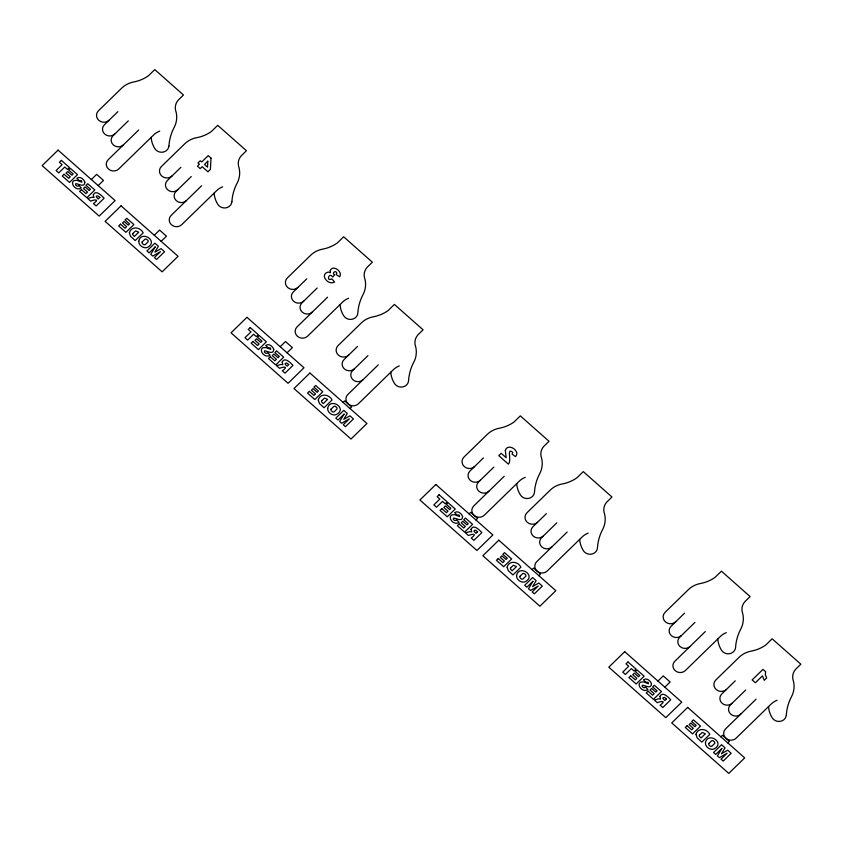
<?xml version="1.0" encoding="UTF-8"?>
<svg xmlns="http://www.w3.org/2000/svg" width="843" height="843" viewBox="0 0 843 843"><rect width="100%" height="100%" fill="white"/><g stroke="black" fill="none" stroke-linecap="round" stroke-linejoin="round"><path stroke-width="1.26" d="M117.904 111.624L104.384 124.796A7.113 6.565 9.7 0 0 104.764 134.1A7.113 6.565 9.7 0 0 114.785 134.005M128.315 120.834L113.036 135.712A7.081 6.544 9.7 0 0 113.405 144.985A7.081 6.544 9.7 0 0 123.405 144.891M138.673 130.012L108.189 159.706A7.187 6.628 9.7 0 0 108.568 169.106A7.187 6.628 9.7 0 0 118.705 169.011L153.711 134.901A18.188 16.797 9.7 0 1 159.706 131.097M91.329 179.527L96.639 174.343L103.499 180.423L98.188 185.597M180.866 167.357L167.346 180.528A7.113 6.565 9.7 0 0 167.715 189.833A7.113 6.565 9.7 0 0 177.747 189.738M191.266 176.566L175.997 191.445A7.081 6.544 9.7 0 0 176.366 200.718A7.081 6.544 9.7 0 0 186.356 200.623M201.635 185.734L171.15 215.429A7.187 6.628 9.7 0 0 171.529 224.839A7.187 6.628 9.7 0 0 181.656 224.733L216.672 190.634A18.188 16.797 9.7 0 1 222.668 186.819M154.28 235.25L159.59 230.076L166.461 236.156L161.15 241.33M306.789 278.812L293.269 291.984A7.113 6.565 9.7 0 0 293.638 301.288A7.113 6.565 9.7 0 0 303.67 301.193M317.189 288.021L301.91 302.9A7.081 6.544 9.7 0 0 302.289 312.173A7.081 6.544 9.7 0 0 312.279 312.079M327.558 297.2L297.073 326.894A7.187 6.628 9.7 0 0 297.453 336.294A7.187 6.628 9.7 0 0 307.579 336.199L342.585 302.089A18.188 16.797 9.7 0 1 348.58 298.285M280.203 346.715L285.514 341.531L292.384 347.611L287.073 352.796M357.527 346.441L344.007 359.613A7.113 6.565 9.7 0 0 344.376 368.928A7.113 6.565 9.7 0 0 354.408 368.823M367.927 355.651L352.648 370.541A7.081 6.544 9.7 0 0 353.027 379.814A7.081 6.544 9.7 0 0 363.017 379.708M378.296 364.829L347.811 394.524A7.187 6.628 9.7 0 0 348.191 403.923A7.187 6.628 9.7 0 0 358.317 403.829L393.333 369.719A18.188 16.797 9.7 0 1 399.319 365.915M343.164 402.438L344.755 400.889L351.626 406.969L350.024 408.518M483.439 457.907L469.92 471.079A7.113 6.565 9.7 0 0 470.299 480.384A7.113 6.565 9.7 0 0 480.331 480.289M493.85 467.117L478.571 481.996A7.081 6.544 9.7 0 0 478.94 491.269A7.081 6.544 9.7 0 0 488.94 491.174M504.209 476.284L473.734 505.99A7.187 6.628 9.7 0 0 474.103 515.389A7.187 6.628 9.7 0 0 484.24 515.284L519.246 481.184A18.188 16.797 9.7 0 1 525.242 477.37M469.077 513.903L470.668 512.344L477.538 518.424L475.947 519.983M546.401 513.629L532.881 526.801A7.113 6.565 9.7 0 0 533.25 536.116A7.113 6.565 9.7 0 0 543.282 536.011M556.812 522.839L541.533 537.729A7.081 6.544 9.7 0 0 541.901 547.002A7.081 6.544 9.7 0 0 551.891 546.896M567.17 532.017L536.685 561.712A7.187 6.628 9.7 0 0 537.065 571.111A7.187 6.628 9.7 0 0 547.202 571.017L582.207 536.907A18.188 16.797 9.7 0 1 588.203 533.103M532.038 569.626L533.63 568.077L540.5 574.157L538.909 575.706M684.537 613.188L671.017 626.36A7.113 6.565 9.7 0 0 671.397 635.675A7.113 6.565 9.7 0 0 681.418 635.569M694.948 622.397L679.669 637.276A7.081 6.544 9.7 0 0 680.038 646.549A7.081 6.544 9.7 0 0 690.038 646.455M705.306 631.576L674.821 661.27A7.187 6.628 9.7 0 0 675.201 670.67A7.187 6.628 9.7 0 0 685.338 670.575L720.343 636.465A18.188 16.797 9.7 0 1 726.339 632.661M657.951 681.091L663.272 675.917L670.132 681.987L664.821 687.171M735.286 680.817L721.756 694A7.113 6.565 9.7 0 0 722.135 703.304A7.113 6.565 9.7 0 0 732.167 703.199M745.686 690.027L730.407 704.917A7.081 6.544 9.7 0 0 730.776 714.19A7.081 6.544 9.7 0 0 740.776 714.084M756.045 699.205L725.57 728.9A7.187 6.628 9.7 0 0 725.939 738.31A7.187 6.628 9.7 0 0 736.076 738.205L771.082 704.095A18.188 16.797 9.7 0 1 777.077 700.291M720.913 736.814L722.504 735.265L729.374 741.345L727.783 742.894M726.455 689.426A7.281 6.723 9.7 0 1 716.192 689.521A7.281 6.723 9.7 0 1 715.802 679.995L739.174 657.234A23.372 21.581 9.7 0 1 751.124 651.154A36.512 33.709 9.7 0 0 765.855 644.937L772.156 638.804L800.85 664.2L795.75 669.173A13.182 12.171 9.7 0 0 792.905 679.321A25.301 23.362 9.7 0 1 791.556 696.571A53.32 49.221 9.7 0 0 786.308 715.285M786.287 715.285A7.587 7.007 9.7 0 1 780.428 721.313A7.587 7.007 9.7 0 1 772.262 717.888A26.807 24.753 9.7 0 1 768.531 706.582M675.707 621.786A7.281 6.723 9.7 0 1 665.443 621.892A7.281 6.723 9.7 0 1 665.064 612.366L688.425 589.605A23.372 21.581 9.7 0 1 700.385 583.514A36.512 33.709 9.7 0 0 715.117 577.307L721.408 571.164L750.112 596.57L745.012 601.533A13.182 12.171 9.7 0 0 742.167 611.691A25.301 23.362 9.7 0 1 740.818 628.931A53.32 49.221 9.7 0 0 735.57 647.656A7.587 7.007 9.7 0 1 729.68 653.683A7.587 7.007 9.7 0 1 721.524 650.259A26.807 24.753 9.7 0 1 717.793 638.952M537.571 522.239A7.281 6.723 9.7 0 1 527.307 522.333A7.281 6.723 9.7 0 1 526.928 512.807L550.289 490.046A23.372 21.581 9.7 0 1 562.239 483.966A36.512 33.709 9.7 0 0 576.981 477.749L583.272 471.606L611.976 497.012L606.876 501.985A13.182 12.171 9.7 0 0 604.031 512.133A25.301 23.362 9.7 0 1 602.682 529.372A53.32 49.221 9.7 0 0 597.434 548.098A7.587 7.007 9.7 0 1 591.544 554.125A7.587 7.007 9.7 0 1 583.388 550.7A26.807 24.753 9.7 0 1 579.657 539.394M474.62 466.506A7.281 6.723 9.7 0 1 464.345 466.611A7.281 6.723 9.7 0 1 463.966 457.085L487.338 434.324A23.372 21.581 9.7 0 1 499.288 428.233A36.512 33.709 9.7 0 0 514.019 422.016L520.321 415.884L549.014 441.279L543.914 446.253A13.182 12.171 9.7 0 0 541.069 456.4A25.301 23.362 9.7 0 1 539.72 473.65A53.32 49.221 9.7 0 0 534.473 492.375A7.587 7.007 9.7 0 1 528.593 498.392A7.587 7.007 9.7 0 1 520.426 494.967A26.807 24.753 9.7 0 1 516.696 483.661M348.696 355.051A7.281 6.723 9.7 0 1 338.433 355.145A7.281 6.723 9.7 0 1 338.054 345.619L361.415 322.858A23.372 21.581 9.7 0 1 373.365 316.778A36.512 33.709 9.7 0 0 388.096 310.561L394.398 304.418L423.091 329.824L417.991 334.787A13.182 12.171 9.7 0 0 415.156 344.945A25.301 23.362 9.7 0 1 413.797 362.184A53.32 49.221 9.7 0 0 408.549 380.91A7.587 7.007 9.7 0 1 402.669 386.937A7.587 7.007 9.7 0 1 394.513 383.512A26.807 24.753 9.7 0 1 390.783 372.206M297.958 287.41A7.281 6.723 9.7 0 1 287.695 287.516A7.281 6.723 9.7 0 1 287.305 277.99L310.677 255.229A23.372 21.581 9.7 0 1 322.627 249.138A36.512 33.709 9.7 0 0 337.358 242.921L343.659 236.788L372.353 262.194L367.253 267.157A13.182 12.171 9.7 0 0 364.408 277.315A25.301 23.362 9.7 0 1 363.059 294.555A53.32 49.221 9.7 0 0 357.811 313.28A7.587 7.007 9.7 0 1 351.931 319.297A7.587 7.007 9.7 0 1 343.765 315.872A26.807 24.753 9.7 0 1 340.035 304.576M109.084 120.222A7.281 6.723 9.7 0 1 98.81 120.328A7.281 6.723 9.7 0 1 98.431 110.802L121.792 88.041A23.372 21.581 9.7 0 1 133.752 81.95A36.512 33.709 9.7 0 0 148.484 75.733L154.785 69.6L183.479 95.006L178.379 99.969A13.182 12.171 9.7 0 0 175.534 110.117A25.301 23.362 9.7 0 1 174.185 127.367A53.32 49.221 9.7 0 0 168.937 146.092M151.16 137.388A26.807 24.753 9.7 0 0 154.891 148.684A7.587 7.007 9.7 0 0 163.057 152.109A7.587 7.007 9.7 0 0 168.916 146.092M172.035 175.955A7.281 6.723 9.7 0 1 161.772 176.061A7.281 6.723 9.7 0 1 161.392 166.535L184.754 143.774A23.372 21.581 9.7 0 1 196.704 137.683A36.512 33.709 9.7 0 0 211.435 131.466L217.736 125.333L246.441 150.728L241.34 155.702A13.182 12.171 9.7 0 0 238.495 165.85A25.301 23.362 9.7 0 1 237.146 183.1A53.32 49.221 9.7 0 0 231.899 201.814M214.122 193.11A26.807 24.753 9.7 0 0 217.852 204.417A7.587 7.007 9.7 0 0 226.008 207.842A7.587 7.007 9.7 0 0 231.878 201.814M84.88 182.204C84.627 188.094 78.452 183.595 75.68 183.679L75.596 185.017L76.829 186.008A1.781 1.644 9.7 0 0 78.273 185.924L78.894 185.544L81.276 187.915C77.862 190.897 72.287 186.809 72.487 182.847A3.73 3.446 9.7 0 1 74.152 180.539L76.945 180.328L81.855 182.183L81.55 180.75L79.221 180.602L76.861 178.263C79.885 175.839 83.984 179.18 84.88 182.204M273.754 349.392C273.501 355.282 267.326 350.783 264.554 350.867L264.481 352.205L265.714 353.196A1.781 1.644 9.7 0 0 267.147 353.112L267.779 352.732L270.15 355.103C266.736 358.085 261.161 353.997 261.362 350.035A3.73 3.446 9.7 0 1 263.027 347.727L265.819 347.516L270.74 349.381L270.434 347.948L268.106 347.79L265.735 345.451C268.769 343.027 272.869 346.378 273.754 349.392M462.628 516.58C462.375 522.47 456.211 517.971 453.429 518.055L453.355 519.393L454.588 520.384A1.781 1.644 9.7 0 0 456.021 520.3L456.653 519.92L459.035 522.291C455.61 525.273 450.046 521.185 450.246 517.223A3.73 3.446 9.7 0 1 451.901 514.915L454.704 514.704L459.614 516.569L459.309 515.136L456.98 514.978L454.619 512.639C457.644 510.215 461.743 513.566 462.628 516.58M651.502 683.768C651.26 689.669 645.085 685.159 642.313 685.243L642.229 686.592L643.462 687.572A1.781 1.644 9.7 0 0 644.906 687.488L645.527 687.108L647.909 689.479C644.495 692.461 638.92 688.373 639.12 684.411A3.73 3.446 9.7 0 1 640.785 682.103L643.578 681.892L648.488 683.757L648.183 682.324L645.854 682.166L643.494 679.827C646.518 677.403 650.617 680.754 651.502 683.768M330.182 270.635L330.424 272.679L328.18 272.047L325.725 273.132A5.216 4.816 9.7 0 0 324.355 276.63C325.208 280.856 330.53 284.523 334.618 282.057L331.826 278.864C325.746 282.173 329.128 271.32 332.7 277.041L334.639 274.839L334.197 274.512A1.981 1.823 9.7 0 1 333.607 272.552L335.071 271.53L336.22 272.004L336.81 273.121L336.188 274.618L339.697 276.789C343.122 271.678 332.69 264.165 330.182 270.635M129.379 232.826L130.57 236.356L135.207 240.561L143.184 232.794C140.275 226.925 131.192 225.766 129.379 232.826M318.254 400.014L319.455 403.544L324.091 407.749L332.058 399.982C329.16 394.113 320.066 392.954 318.254 400.014M505.336 450.552L506.158 457.696L501.195 453.302L498.793 455.652L508.329 464.093C512.144 461.247 506.085 446.748 512.818 452.396L512.091 454.082L515.516 456.664L516.359 455.346A4.363 4.025 9.7 0 0 516.432 451.869C514.673 447.528 506.843 444.472 505.336 450.552M507.138 567.202L508.329 570.732L512.966 574.937L520.932 567.17C518.034 561.301 508.94 560.142 507.138 567.202M696.012 734.39L697.203 737.92L701.84 742.125L709.817 734.369C706.908 728.5 697.825 727.33 696.012 734.39M207.81 161.192L207.526 167.167L204.47 164.448L207.81 161.192M138.789 241.256C138.526 244.66 141.951 247.536 145.144 247.779A5.448 5.026 9.7 0 0 148.126 246.967C158.505 240.761 140.897 229.886 138.789 241.256M211.003 158.094L210.402 169.443L207.968 171.814L202.172 166.682L200.191 168.621L197.42 166.166L199.401 164.227L197.968 162.962L200.255 160.728L201.698 162.004L208.221 155.639L211.003 158.094M327.674 408.444C327.4 411.848 330.825 414.724 334.018 414.967A5.448 5.026 9.7 0 0 337 414.155C347.379 407.949 329.782 397.074 327.674 408.444M516.548 575.632C516.274 579.036 519.699 581.912 522.902 582.155A5.448 5.026 9.7 0 0 525.874 581.343C536.253 575.137 518.656 564.262 516.548 575.632M705.422 742.82C705.159 746.234 708.584 749.1 711.777 749.343A5.448 5.026 9.7 0 0 714.748 748.531C725.138 742.325 707.53 731.45 705.422 742.82M93.299 194.891L93.973 197.525L92.15 197.23L87.683 198.495L90.686 201.15C94.195 199.591 100.264 198.779 93.468 203.616L96.134 205.966L104.1 198.21C101.887 195.892 95.849 189.253 93.299 194.891M282.184 362.079L282.858 364.713L281.025 364.418L276.567 365.683L279.56 368.338C283.079 366.779 289.149 365.967 282.342 370.804L285.008 373.154L292.974 365.398C290.772 363.08 284.723 356.441 282.184 362.079M471.058 529.267L471.732 531.901L469.899 531.606L465.441 532.871L468.445 535.526C471.954 533.967 478.023 533.155 471.226 537.992L473.882 540.352L481.859 532.586C479.646 530.268 473.608 523.629 471.058 529.267M659.932 696.455L660.606 699.089L658.783 698.794L654.316 700.059L657.319 702.714C660.828 701.155 666.897 700.343 660.101 705.18L662.767 707.54L670.733 699.774C668.52 697.456 662.482 690.817 659.932 696.455M142.119 241.973L142.193 243.332L143.7 244.66A2.118 1.949 9.7 0 0 145.186 244.67L148.052 241.878A2.15 1.981 9.7 0 0 147.978 240.497L146.503 239.191A2.139 1.981 9.7 0 0 145.028 239.17L142.119 241.973M331.004 409.161L331.078 410.52L332.585 411.848A2.118 1.949 9.7 0 0 334.06 411.858L336.926 409.066A2.15 1.981 9.7 0 0 336.852 407.685L335.377 406.389A2.139 1.981 9.7 0 0 333.902 406.358L331.004 409.161M519.878 576.349L519.952 577.708L521.459 579.036A2.118 1.949 9.7 0 0 522.945 579.046L525.8 576.254A2.15 1.981 9.7 0 0 525.726 574.884L524.262 573.577A2.139 1.981 9.7 0 0 522.786 573.546L519.878 576.349M708.752 743.537L708.826 744.896L710.333 746.224A2.118 1.949 9.7 0 0 711.819 746.234L714.685 743.442A2.15 1.981 9.7 0 0 714.611 742.072L713.136 740.765A2.139 1.981 9.7 0 0 711.661 740.734L708.752 743.537M765.592 671.723L765.318 674.6L766.677 677.972L764.253 680.333L762.451 675.875L755.37 682.767L752.156 679.922L762.968 669.395L765.592 671.723M132.751 233.595L132.709 234.66L134.364 236.451L138.726 232.204L135.639 230.877L132.751 233.595M321.626 400.783L321.583 401.848L323.248 403.639L327.6 399.392L324.513 398.065L321.626 400.783M510.51 567.971L510.458 569.036L512.122 570.827L516.474 566.58L513.398 565.253L510.51 567.971M699.384 735.159L699.342 736.224L700.997 738.015L705.359 733.779L702.272 732.441L699.384 735.159M155.175 246.936L150.771 254.344L152.741 256.082L160.486 251.636L154.417 257.558L156.587 259.486L164.554 251.72L161.066 248.632L154.87 252.162L158.389 246.261L154.901 243.174L146.924 250.929L149.106 252.858L155.175 246.936M344.06 414.124L339.655 421.532L341.615 423.27L349.371 418.823L343.291 424.746L345.461 426.674L353.428 418.908L349.94 415.82L343.754 419.35L347.263 413.449L343.775 410.362L335.809 418.117L337.98 420.046L344.06 414.124M532.934 581.312L528.529 588.72L530.5 590.458L538.245 586.011L532.165 591.934L534.346 593.862L542.312 586.096L538.825 583.008L532.628 586.538L536.137 580.637L532.65 577.55L524.683 585.316L526.854 587.234L532.934 581.312M721.808 748.5L717.404 755.908L719.374 757.646L727.119 753.199L721.05 759.121L723.22 761.05L731.187 753.284L727.699 750.196L721.503 753.726L725.022 747.825L721.534 744.738L713.557 752.504L715.739 754.422L721.808 748.5M58.083 150.107L42.15 165.628L99.168 216.103L115.112 200.581L58.083 150.107M61.36 160.37L59.389 162.288L62.097 164.691L56.102 170.528L58.747 172.878L64.753 167.04L67.461 169.432L69.421 167.515L61.36 160.37M64.089 174.248L62.287 176.008L69.516 182.415L77.493 174.649L70.38 168.358L68.683 170.012L73.13 173.953L71.866 175.186L67.735 171.54L66.112 173.121L70.243 176.777L68.662 178.305L64.089 174.248M81.413 189.58L79.6 191.34L86.84 197.747L94.816 189.981L87.704 183.69L86.007 185.355L90.454 189.285L89.189 190.518L85.059 186.872L83.436 188.453L87.556 192.109L85.986 193.637L81.413 189.58M99.832 197.42L98.21 198.99L96.344 196.977A1.085 1.001 9.7 0 1 96.608 196.05L97.999 195.892L99.832 197.42M121.044 205.829L105.112 221.361L162.13 271.836L178.073 256.304L121.044 205.829M120.486 224.175L118.684 225.935L125.923 232.341L133.889 224.575L126.777 218.284L125.08 219.939L129.527 223.88L128.262 225.113L124.132 221.456L122.509 223.047L126.64 226.693L125.07 228.232L120.486 224.175M246.967 317.295L231.024 332.816L288.053 383.291L303.986 367.769L246.967 317.295M250.234 327.569L248.274 329.476L250.982 331.879L244.976 337.727L247.631 340.066L253.627 334.228L256.335 336.62L258.306 334.703L250.234 327.569M252.963 341.436L251.161 343.196L258.401 349.603L266.367 341.836L259.254 335.546L257.558 337.2L262.004 341.141L260.74 342.374L256.609 338.728L254.986 340.309L259.117 343.965L257.547 345.493L252.963 341.436M270.287 356.768L268.485 358.528L275.724 364.935L283.691 357.179L276.578 350.878L274.881 352.543L279.328 356.473L278.064 357.717L273.933 354.06L272.31 355.641L276.441 359.297L274.871 360.825L270.287 356.768M288.706 364.608L287.084 366.178L285.219 364.165A1.085 1.001 9.7 0 1 285.492 363.238L286.873 363.08L288.706 364.608M309.929 373.017L293.986 388.549L351.015 439.024L366.947 423.492L309.929 373.017M309.37 391.363L307.558 393.123L314.797 399.529L322.764 391.763L315.661 385.472L313.954 387.127L318.412 391.068L317.147 392.301L313.016 388.644L311.383 390.235L315.514 393.881L313.944 395.42L309.37 391.363M435.842 484.483L419.909 500.004L476.927 550.479L492.87 534.957L435.842 484.483M439.119 494.757L437.148 496.675L439.856 499.067L433.85 504.915L436.505 507.254L442.512 501.416L445.209 503.808L447.18 501.891L439.119 494.757M441.837 508.624L440.035 510.384L447.275 516.791L455.241 509.024L448.139 502.734L446.432 504.388L450.889 508.329L449.614 509.562L445.494 505.916L443.861 507.497L447.991 511.153L446.421 512.681L441.837 508.624M459.161 523.956L457.359 525.716L464.598 532.123L472.565 524.367L465.462 518.066L463.755 519.731L468.213 523.672L466.938 524.904L462.818 521.248L461.184 522.829L465.315 526.485L463.745 528.013L459.161 523.956M477.581 531.796L475.958 533.366L474.093 531.353A1.085 1.001 9.7 0 1 474.367 530.426L475.758 530.268L477.581 531.796M498.803 540.205L482.86 555.737L539.889 606.212L555.822 590.69L498.803 540.205M498.245 558.551L496.443 560.31L503.682 566.717L511.648 558.951L504.536 552.66L502.839 554.315L507.286 558.256L506.021 559.489L501.891 555.832L500.268 557.423L504.399 561.08L502.828 562.608L498.245 558.551M624.716 651.671L608.783 667.192L665.801 717.667L681.745 702.145L624.716 651.671M627.993 661.945L626.022 663.862L628.73 666.255L622.735 672.103L625.38 674.453L631.386 668.604L634.094 670.996L636.054 669.079L627.993 661.945M630.722 675.812L628.92 677.572L636.149 683.979L644.126 676.212L637.013 669.922L635.316 671.586L639.763 675.517L638.499 676.76L634.368 673.104L632.745 674.685L636.865 678.341L635.295 679.869L630.722 675.812M648.046 691.144L646.233 692.904L653.473 699.311L661.449 691.555L654.337 685.254L652.63 686.919L657.087 690.86L655.822 692.092L651.692 688.436L650.069 690.017L654.189 693.673L652.619 695.201L648.046 691.144M666.455 698.984L664.842 700.565L662.977 698.541A1.085 1.001 9.7 0 1 663.241 697.614L664.632 697.456L666.455 698.984M687.677 707.403L671.745 722.925L728.763 773.4L744.706 757.878L687.677 707.403M687.119 725.739L685.317 727.498L692.556 733.905L700.522 726.139L693.41 719.848L691.713 721.503L696.16 725.444L694.895 726.677L690.765 723.031L689.142 724.611L693.273 728.268L691.703 729.796L687.119 725.739"/></g></svg>
